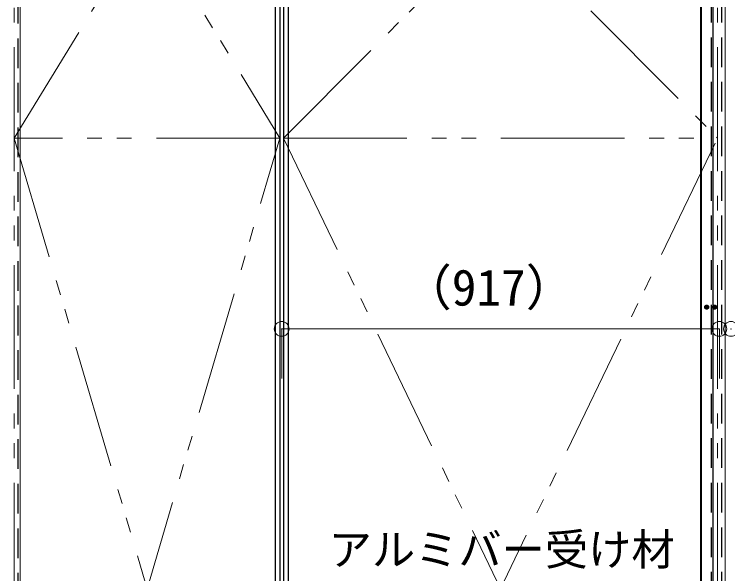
# Model space of a CAD drawing. Units: millimetres on the paper, with parts at other scales. Extents: x -195 to 195, y -135 to 132.
# Drawn here: x 17.84 to 46.7, y -14.7 to 7.91 of the extents above; entities that cross this region are included whole.
import ezdxf
from ezdxf.enums import TextEntityAlignment as Align

# ---------------------------------------------------------------- set-up
doc = ezdxf.new("R2010")
doc.units = ezdxf.units.MM
doc.header["$PDMODE"] = 32
doc.header["$PDSIZE"] = 0.6
doc.linetypes.add('DASHED1', pattern=[1.8, 1.2, -0.6])
doc.linetypes.add('DOUBLE_CHAIN1', pattern=[8.8, 5, -1, 0.6, -0.6, 0.6, -1])
for name, color, linetype, lineweight in [('8-3_野縁', 2, 'Continuous', 25), ('8-5_寸法', 4, 'Continuous', 9), ('8-6_文字', 7, 'Continuous', 18), ('8-B_補強金具・金具・その他', 3, 'DASHED1', 18), ('8-C_ビス・アンカーボルト・強調図形', 2, 'DASHED1', 25), ('8-D_パネル', 4, 'DOUBLE_CHAIN1', 9)]:
    doc.layers.add(name, color=color, linetype=linetype, lineweight=lineweight)
doc.styles.add('ＭＳ ゴシック', font='')
doc.styles.get('ＭＳ ゴシック').set_extended_font_data('MS Gothic')

msp = doc.modelspace()

# ---------------------------------------------------------------- linework, layer by layer
at = {"layer": '8-3_野縁'}
for p, q in [((45.599, 20.839), (45.599, -104.029)), ((46.099, 20.839), (46.099, -104.029)), ((28.396, 20.071), (28.396, -104.029)), ((28.586, 20.071), (28.586, -104.029)), ((28.726, 20.071), (28.726, -104.029))]:
    msp.add_line(p, q, dxfattribs=at)
at = {"layer": '8-3_野縁', "linetype": 'DASHED1'}
for p, q in [((18.002, -104.069), (18.002, 20.391)), ((46.039, -104.029), (46.039, 20.339)), ((46.459, -104.029), (46.459, 20.339))]:
    msp.add_line(p, q, dxfattribs=at)
at = {"layer": '8-3_野縁'}
msp.add_lwpolyline([(28.396, 20.071), (28.916, 20.071), (28.916, -104.029)], dxfattribs=at)
at = {"layer": '8-5_寸法'}
msp.add_line((28.656, -4.806), (28.656, -6.806), dxfattribs=at)
msp.add_lwpolyline([(28.656, -4.806), (46.362, -4.806), (46.362, -6.806)], dxfattribs=at)
at = {"layer": '8-5_寸法', "color": 3}
for p in [(28.656, -4.806), (46.362, -4.806), (46.836, -4.806)]:
    msp.add_point(p, dxfattribs=at)
at = {"layer": '8-B_補強金具・金具・その他', "linetype": 'Continuous'}
for p, q in [((45.639, 20.839), (45.639, -104.029)), ((46.599, 20.839), (46.599, -104.029)), ((18.082, -104.029), (18.082, 20.271))]:
    msp.add_line(p, q, dxfattribs=at)
at = {"layer": '8-C_ビス・アンカーボルト・強調図形'}
for centre in [(45.849, -3.928), (46.173, -3.928)]:
    msp.add_circle(centre, 0.08, dxfattribs=at)
at = {"layer": '8-C_ビス・アンカーボルト・強調図形', "linetype": 'Continuous'}
for centre, radius in [((45.849, -3.928), 0.041), ((45.849, -3.928), 0.034), ((46.173, -3.928), 0.041), ((46.173, -3.928), 0.034)]:
    msp.add_circle(centre, radius, dxfattribs=at)
for centre, radius, start, end in [((45.812, -3.872), 0.067, 274.2468, 303.6215), ((45.807, -3.963), 0.0547, 39.9399, 76.1287), ((45.886, -3.984), 0.067, 94.2467, 123.6215), ((45.891, -3.893), 0.0547, 219.9398, 256.1286), ((46.136, -3.984), 0.067, 56.3785, 85.7533), ((46.131, -3.893), 0.0547, 283.8714, 320.0602), ((46.215, -3.963), 0.0547, 103.8713, 140.0601), ((46.21, -3.872), 0.067, 236.3785, 265.7532)]:
    msp.add_arc(centre, radius, start, end, dxfattribs=at)
at = {"layer": '8-D_パネル'}
for p, q in [((17.839, -104.029), (17.839, 20.5)), ((17.839, 20.5), (28.586, 2.9)), ((17.839, 2.9), (28.586, 20.5)), ((28.586, 20.5), (28.586, -104.029)), ((28.726, 20.5), (28.726, -104.029)), ((28.726, 2.9), (46.292, 20.5)), ((28.586, 2.9), (17.839, 2.9)), ((17.839, 2.9), (28.586, -33.5)), ((17.839, -33.5), (28.586, 2.9)), ((28.726, 2.9), (46.292, 2.9)), ((28.726, 2.9), (46.292, -33.5)), ((28.726, -33.5), (46.292, 2.9))]:
    msp.add_line(p, q, dxfattribs=at)
msp.add_lwpolyline([(46.292, -104.029), (46.292, 20.5), (28.726, 20.5), (46.292, 2.9)], dxfattribs=at)

# ---------------------------------------------------------------- texts
at = {"layer": '8-5_寸法', "style": 'ＭＳ ゴシック'}
msp.add_text('（917）', height=1.466, dxfattribs=at).set_placement((33.537, -4.306), align=Align.BOTTOM_LEFT)
at = {"layer": '8-6_文字', "style": 'ＭＳ ゴシック'}
msp.add_text('アルミバー受け材', height=1.283, dxfattribs=at).set_placement((30.555, -14.747), align=Align.BOTTOM_LEFT)

doc.saveas('drawing.dxf')
